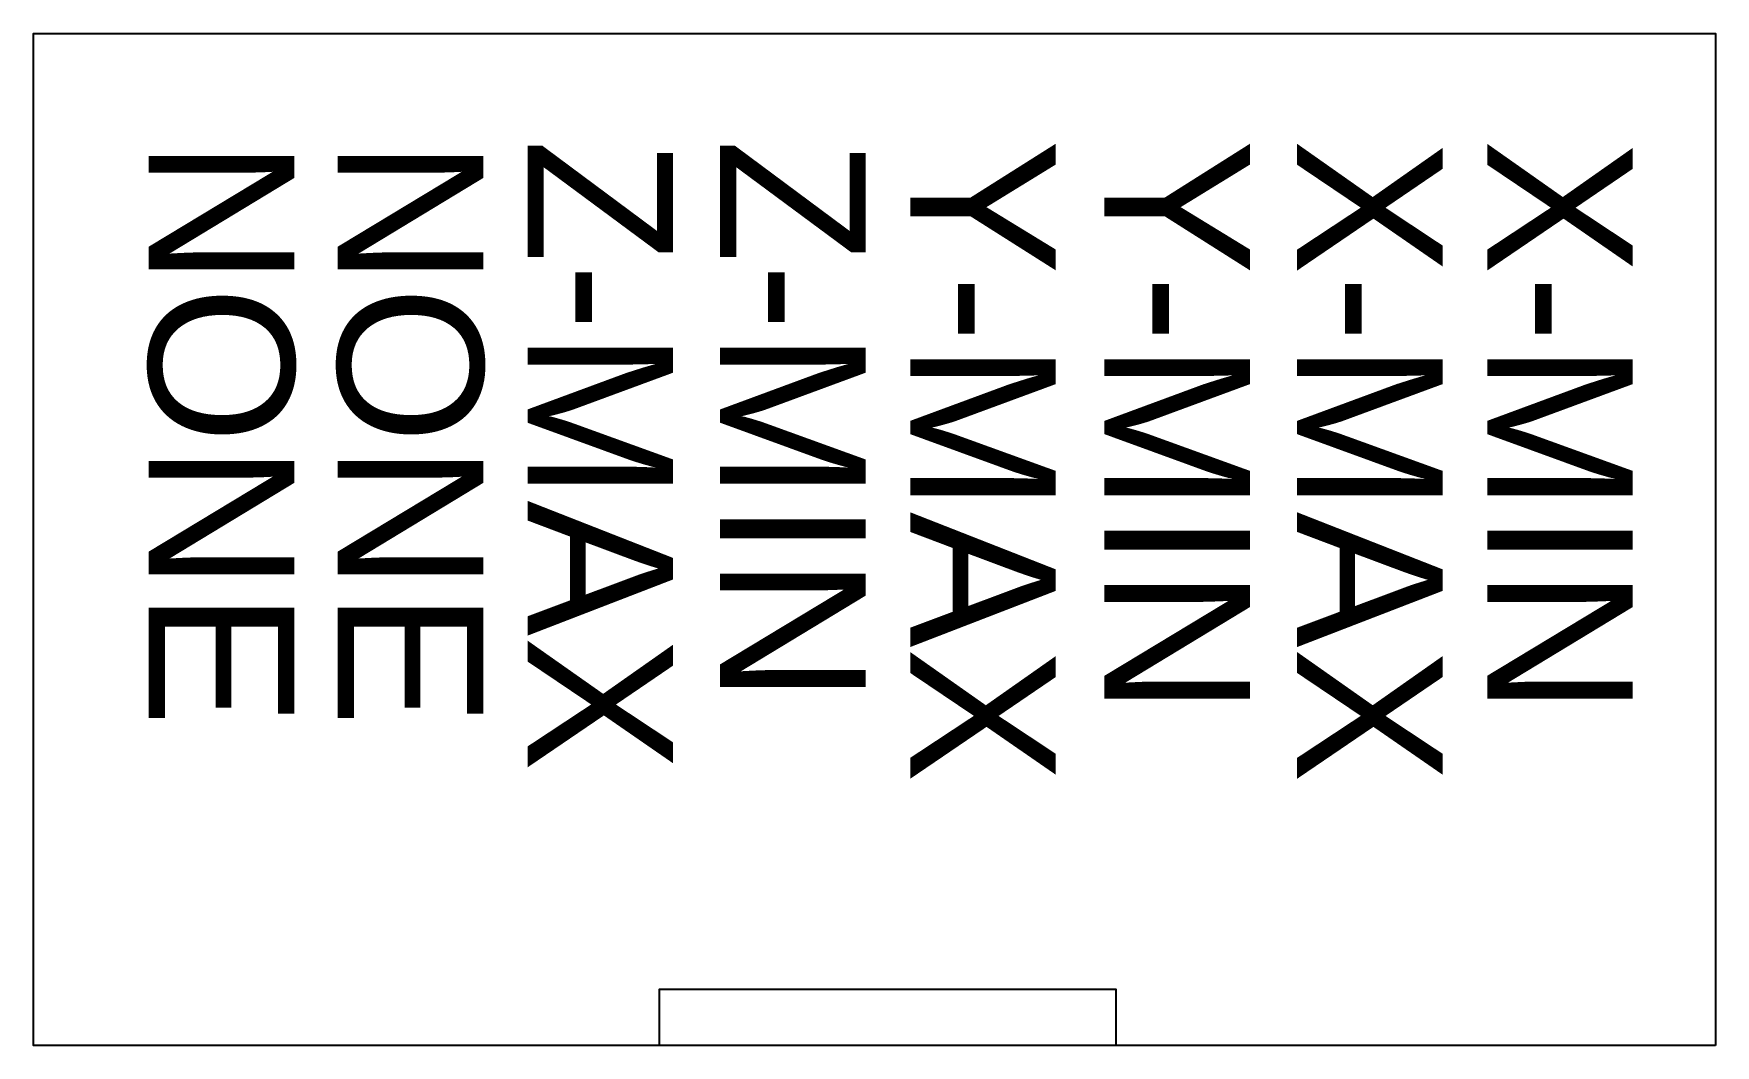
# Model space of a CAD drawing. Header units: millimetres. Extents: x 337 to 609, y 145 to 268.
# Drawn here: x 586.15 to 609.26, y 199.52 to 213.43 of the extents above.
import ezdxf

# ---------------------------------------------------------------- set-up
doc = ezdxf.new("R2010")
doc.units = ezdxf.units.MM
doc.layers.add('graviranje_zada', color=40, linetype='Continuous')
doc.styles.get("Standard").update_dxf_attribs({"font": 'ARIAL.TTF'})

msp = doc.modelspace()

# ---------------------------------------------------------------- linework, layer by layer
at = {"layer": 'graviranje_zada'}
msp.add_lwpolyline([(609.264, 199.524), (586.147, 199.524), (586.147, 213.427), (609.264, 213.427)], close=True, dxfattribs=at)
msp.add_lwpolyline([(594.75, 199.524), (594.75, 200.298), (601.025, 200.298), (601.025, 199.524)], dxfattribs=at)

# ---------------------------------------------------------------- texts
for s, p in [('Z-MAX', (592.937, 211.976)), ('Z-MIN', (595.584, 211.976)), ('Y-MAX', (598.197, 211.976)), ('Y-MIN', (600.867, 211.976)), ('X-MAX', (603.515, 211.976)), ('X-MIN', (606.128, 211.976)), ('NONE', (587.73, 211.976)), ('NONE', (590.328, 211.976))]:
    msp.add_text(s, height=2, rotation=270, dxfattribs=at).set_placement(p)

doc.saveas('drawing.dxf')
